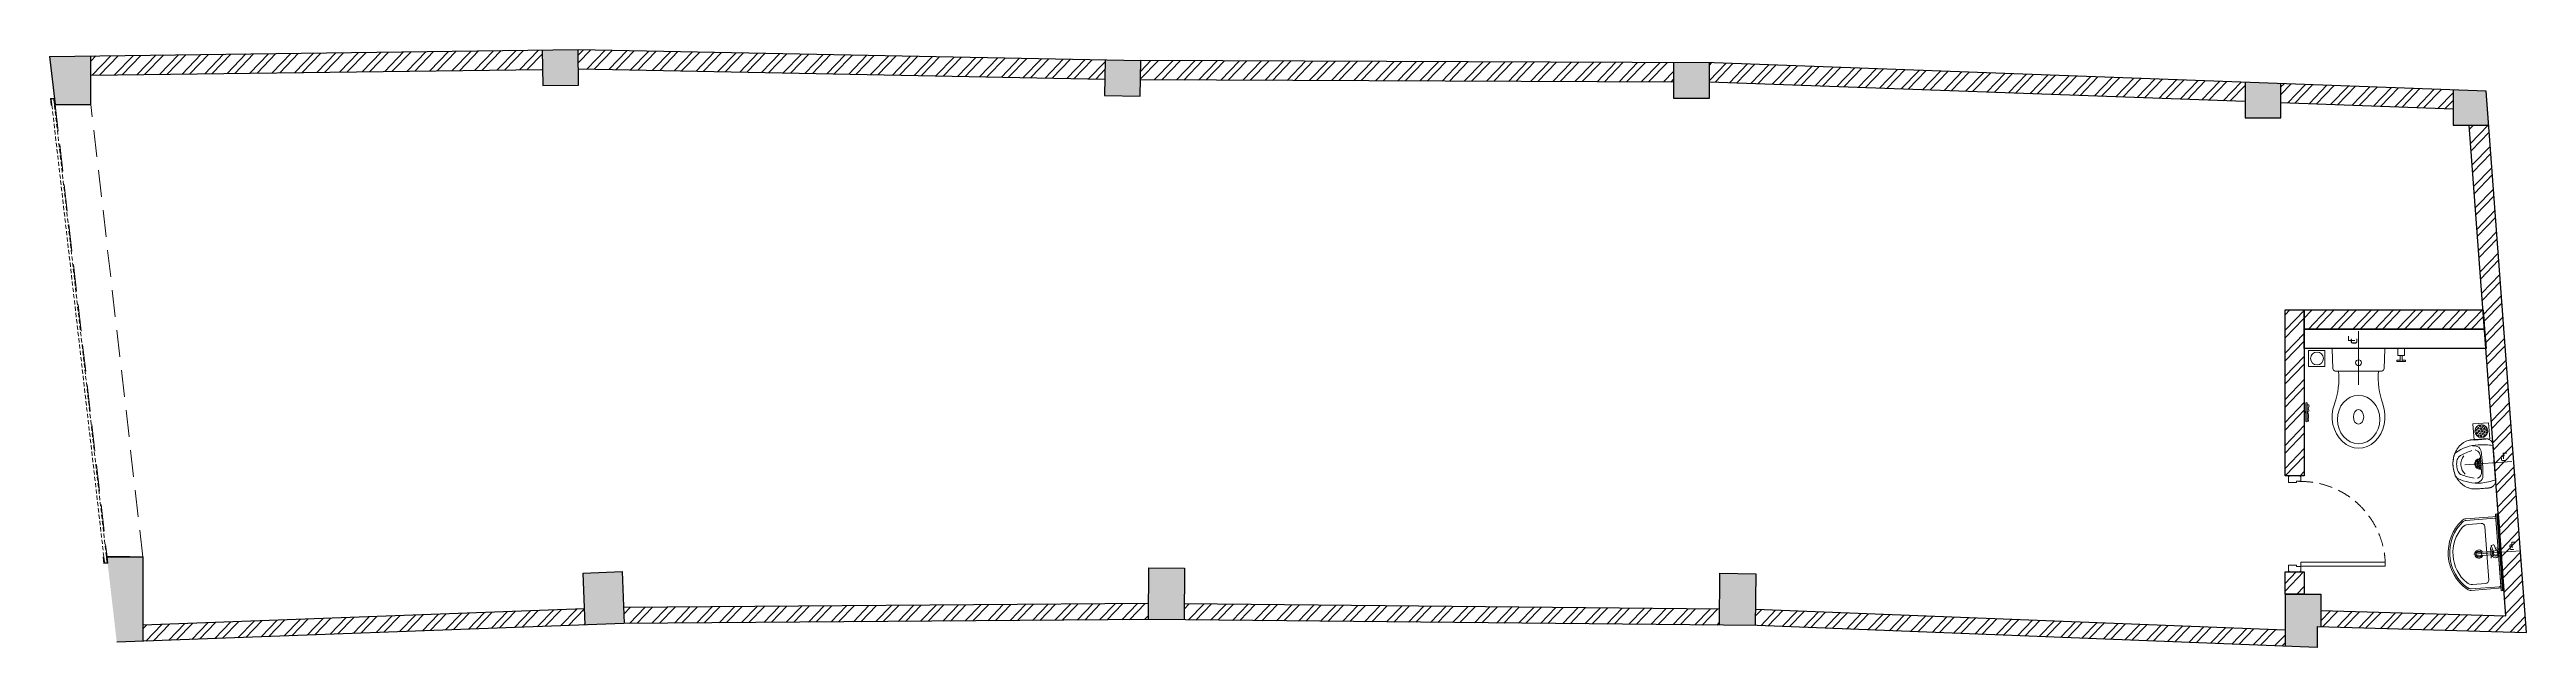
# Model space of a CAD drawing. Header units: feet. Extents: x -19358 to 0, y -115 to 4551.
import ezdxf

# ---------------------------------------------------------------- set-up
doc = ezdxf.new("R2010")
doc.units = ezdxf.units.FT
doc.header["$LTSCALE"] = 33
doc.header["$MEASUREMENT"] = 0
for name, pattern in [('CENTER', [2, 1.25, -0.25, 0.25, -0.25]), ('DOT2', [0.125, 0, -0.125]), ('HIDDEN', [9.525, 6.35, -3.175]), ('HIDDEN2', [4.7625, 3.175, -1.5875]), ('HIDDENX2', [0.75, 0.5, -0.25])]:
    doc.linetypes.add(name, pattern=pattern)
for name, color, linetype, lineweight in [('A-shutter', 8, 'Continuous', 18), ('A-WALL HATCH', 251, 'Continuous', 0), ('beam', 90, 'Continuous', 9), ('centerline-toilets', 2, 'CENTER', 13), ('column hatch', 5, 'Continuous', 0), ('Door', 2, 'Continuous', 13), ('ele', 252, 'Continuous', 13), ('Fhitting', 152, 'Continuous', 30), ('LENS-DOOR', 34, 'Continuous', 20), ('Mirror', 150, 'Continuous', 20), ('Panelling', 65, 'Continuous', 18), ('PARTITION', 22, 'Continuous', 30), ('rolling shutter', 1, 'Continuous', 5), ('Toilet', 5, 'Continuous', 9)]:
    doc.layers.add(name, color=color, linetype=linetype, lineweight=lineweight)
doc.layers.add('A-WALL', color=1, linetype='Continuous')
doc.layers.add('column', color=10, linetype='Continuous')
doc.styles.get("Standard").update_dxf_attribs({"font": 'GILC____.TTF'})
pattern_1 = [(45.971575, (-3680378.25, 5459376.02), (-89.7845112, 86.7900177), []), (45.971575, (-3680319.39, 5459377.02), (-89.7845112, 86.7900177), [])]

# ---------------------------------------------------------------- blocks, each defined once
blk = doc.blocks.new('*U9')
at = {"layer": 'A-shutter', "color": 5, "ltscale": 10}
for points in [[(41036979, -1561539), (41036979, -1561544), (41036934, -1561544), (41036934, -1561564), (41036979, -1561564), (41036979, -1561569), (41036929, -1561569), (41036929, -1561539)], [(41040532, -1561539), (41040532, -1561544), (41040577, -1561544), (41040577, -1561564), (41040532, -1561564), (41040532, -1561569), (41040582, -1561569), (41040582, -1561539)]]:
    blk.add_lwpolyline(points, close=True, dxfattribs=at)
at = {"layer": 'A-shutter', "color": 5, "linetype": 'HIDDENX2', "ltscale": 2}
blk.add_lwpolyline([(41036934, -1561544), (41036934, -1561564), (41040577, -1561564), (41040577, -1561544)], close=True, dxfattribs=at)
blk = doc.blocks.new('Wash Basin')
at = {"layer": 'PARTITION', "lineweight": 9}
h = blk.add_hatch(dxfattribs=at)
h.set_pattern_fill('ANSI38', color=256, scale=70, angle=990, style=0, double=1)
h.set_pattern_definition([(315, (-64.7135, -33.325), (6.18718, 6.18718), []), (45, (-64.7135, -33.325), (6.18718, 18.56155), [21.875, -13.125])])
h.paths.add_polyline_path([(300, -22), (-300, -22), (-300, -34), (300, -34)])
at = {"layer": 'centerline-toilets', "linetype": 'HIDDEN', "ltscale": 10}
blk.add_line((0, -238), (0, 130), dxfattribs=at)
at = {"layer": 'Mirror', "ltscale": 0.5}
blk.add_lwpolyline([(-300, -34), (-300, -46), (300, -46), (300, -34)], close=True, dxfattribs=at)
at = {"layer": 'Panelling', "lineweight": 9}
blk.add_lwpolyline([(-300, -22), (-300, -34), (300, -34), (300, -22)], close=True, dxfattribs=at)
at = {"layer": 'Toilet', "ltscale": 100}
for p, q in [((-280, -32), (-280, -278)), ((-270, -22), (270, -22)), ((-268, -55), (-268, -278)), ((-258, -45), (258, -45)), ((-15, -89), (-15, -208)), ((11, -208), (11, -89)), ((268, -55), (268, -278)), ((280, -32), (280, -278))]:
    blk.add_line(p, q, dxfattribs=at)
blk.add_lwpolyline([(-235, -264, 0.191896), (-217, -309, 0.420236), (217, -309, 0.191896), (235, -264), (235, -161, 0.414214), (210, -136), (-210, -136, 0.414214), (-235, -161)], format="xyb", close=True, dxfattribs=at)
blk.add_lwpolyline([(41, -103), (-41, -103)], dxfattribs=at)
blk.add_lwpolyline([(23, -62), (58, -74, -0.414214), (61, -81), (58, -93, -0.414214), (50, -96), (16, -85)], format="xyb", dxfattribs=at)
for centre, radius in [((-2, -197), 22.5), ((-2, -67), 17.5)]:
    blk.add_circle(centre, radius, dxfattribs=at)
for centre, radius, start, end in [((-270, -32), 10, 90, 180), ((-258, -55), 10, 90, 180), ((-2, -197), 32.1, 113.0898, 66.246), ((-2, -197), 20.5, 128.0403, 237.2899), ((-2, -197), 20.5, 304.4733, 50.7332), ((258, -55), 10, 0, 90), ((270, -32), 10, 0, 90), ((-230, -278), 50, 180, 218.4461), ((0, -89), 348, 219.2826, 320.7174), ((-230, -278), 38, 180, 218.4461), ((0, -89), 336, 219.313, 320.687), ((230, -278), 38, 321.5539, 0), ((230, -278), 50, 321.5539, 0)]:
    blk.add_arc(centre, radius, start, end, dxfattribs=at)
for centre, major_axis, start_param, end_param in [((-2, -67), (0, 38.3), 4.720493, 9.081982), ((-2, -67), (-0.2, -25.6), 1.769108, 7.074098), ((-2, -67), (0, 38.3), 3.484555, 4.083576), ((-2, -208), (-9.04, 9.04), 0.785398, 3.926991)]:
    blk.add_ellipse(centre, major_axis=major_axis, ratio=1, start_param=start_param, end_param=end_param, dxfattribs=at)
at = {"layer": 'centerline-toilets', "linetype": 'DOT2', "insert": (33, 62), "char_height": 75, "width": 495.83, "attachment_point": 5, "rotation": 90}
blk.add_mtext('{\\fISOCPEUR|b0|i0|c0|p34;℄}', dxfattribs=at)
blk = doc.blocks.new('DLF-RSP-AR-CD-DWG-4DT-3113$0$X-TYPICAL TOILET UPPER FLOORS - 02$0$urinals')
at = {"layer": 'Toilet'}
for p, q in [((0, -16), (0, 8)), ((-46, -115), (46, -115)), ((0, -105), (0, -161))]:
    blk.add_line(p, q, dxfattribs=at)
blk.add_lwpolyline([(135, 0), (-135, 0, 0.036949), (-150, -116, 0.138094), (-100, -297, 0.221721), (-52, -318, 0.062656), (0, -325, 0.062656), (52, -318, 0.221721), (100, -297, 0.138094), (150, -116, 0.036949)], format="xyb", close=True, dxfattribs=at)
for centre, radius, start, end in [((-91, -153), 53.8, 148.4868, 188.6401), ((-94, -145), 47.1, 93.3708, 154.4824), ((-71, -150), 40.2, 106.7016, 169.725), ((414, -38), 538, 193.994, 204.5632), ((3, -1238), 1145, 90.1625, 95.0265), ((-51, -225), 119, 89.5454, 105.8857), ((0, -996), 891, 89.9918, 93.182), ((0, -115), 40, 167.428, 12.572), ((0, -115), 33, 164.1814, 15.8186), ((0, -115), 32, 163.6049, 16.3951), ((0, -115), 22.6, 155.6653, 24.3347), ((0, -115), 14.7, 139.9109, 40.0891), ((-3, -1238), 1145, 84.9735, 89.8375), ((0, -996), 891, 86.818, 90.0082), ((51, -225), 119, 74.1143, 90.4546), ((-414, -38), 538, 335.4368, 346.006), ((71, -150), 40.2, 10.275, 73.2984), ((94, -145), 47.1, 25.5176, 86.6292), ((91, -153), 53.8, 351.3599, 31.5132), ((-30, -241), 50, 204.5632, 250.4606), ((-2, -165), 97.6, 225, 270.9552), ((-2, -161), 135, 250.4606, 270.6492), ((2, -165), 97.6, 269.0448, 315), ((2, -161), 135, 269.3508, 289.5394), ((30, -241), 50, 289.5394, 335.4368)]:
    blk.add_arc(centre, radius, start, end, dxfattribs=at)
blk.add_open_spline([(135, 0), (105, 0), (76, 0), (-13, 0), (-73, 0), (-133, 0), (-133, 0), (-134, 0), (-134, 0), (-135, 0), (-135, 0), (-135, 0), (-135, 0), (-135, 0), (-135, 0), (-135, 0), (-135, 0), (-135, 0), (-135, 0), (-135, 0), (-135, 0), (-135, 0), (-135, 0), (-136, 0), (-136, 0), (-136, 0), (-137, 0), (-138, 0), (-138, 0), (-141, 0), (-142, 0), (-146, -1), (-149, -2), (-155, -3), (-158, -5), (-163, -7), (-166, -9), (-171, -13), (-173, -15), (-178, -19), (-180, -22), (-184, -27), (-185, -29), (-188, -35), (-189, -38), (-191, -43), (-191, -46), (-192, -50), (-192, -51), (-192, -52), (-192, -54), (-193, -56), (-193, -56), (-193, -57), (-193, -57), (-193, -57), (-193, -57), (-193, -57), (-193, -57), (-193, -57), (-193, -57), (-193, -58), (-193, -58), (-193, -58), (-193, -58), (-193, -58), (-193, -58), (-193, -58), (-193, -59), (-193, -59), (-193, -60), (-193, -61), (-193, -62), (-193, -65), (-193, -66), (-193, -72), (-193, -75), (-193, -86), (-193, -93), (-193, -114), (-193, -128), (-193, -146), (-193, -145), (-193, -149), (-193, -150), (-193, -154), (-193, -156), (-193, -159), (-193, -159), (-193, -159), (-193, -159), (-193, -160), (-193, -160), (-193, -160), (-193, -160), (-193, -160), (-193, -160), (-193, -160), (-193, -160), (-193, -160), (-193, -160), (-193, -160), (-193, -161), (-193, -161), (-193, -161), (-193, -162), (-193, -162), (-192, -164), (-192, -165), (-192, -168), (-192, -170), (-192, -176), (-191, -180), (-189, -191), (-188, -198), (-183, -212), (-180, -219), (-173, -233), (-169, -240), (-159, -253), (-154, -259), (-142, -271), (-136, -277), (-123, -287), (-115, -292), (-101, -301), (-93, -305), (-77, -311), (-69, -314), (-53, -319), (-44, -321), (-28, -323), (-20, -324), (-9, -325), (-7, -325), (-3, -325), (-1, -325), (2, -325), (4, -325), (8, -325), (11, -325), (21, -324), (27, -323), (42, -321), (50, -319), (67, -315), (75, -312), (92, -305), (100, -301), (115, -292), (123, -288), (136, -277), (143, -271), (155, -259), (160, -252), (170, -238), (174, -231), (181, -217), (184, -210), (188, -195), (190, -188), (191, -179), (191, -178), (192, -174), (192, -171), (192, -168), (192, -167), (192, -164), (192, -162), (192, -160), (192, -160), (192, -160), (192, -160), (192, -160), (192, -159), (192, -159), (192, -159), (192, -158), (192, -157), (192, -156), (192, -155), (192, -152), (192, -150), (192, -143), (192, -144), (192, -132), (192, -124), (192, -99), (192, -82), (192, -65), (192, -64), (192, -62), (192, -60), (192, -58), (192, -58), (192, -57), (192, -57), (192, -57), (192, -57), (192, -57), (192, -57), (192, -57), (192, -57), (192, -57), (192, -57), (192, -56), (192, -56), (192, -55), (192, -55), (192, -53), (192, -52), (192, -48), (191, -46), (190, -40), (189, -37), (186, -31), (184, -28), (180, -22), (178, -19), (173, -14), (170, -12), (164, -8), (161, -6), (155, -3), (151, -2), (145, -1), (142, 0), (137, 0), (136, 0), (135, 0)], degree=3, knots=[0, 0, 0, 0, 0.329607, 0.329607, 0.988822, 0.988822, 0.996691, 0.996691, 0.998638, 0.998638, 0.99992, 0.99992, 1.000227, 1.000227, 1.000534, 1.000534, 1.001148, 1.001148, 1.002375, 1.002375, 1.00483, 1.00483, 1.009739, 1.009739, 1.019558, 1.019558, 1.039196, 1.039196, 1.078472, 1.078472, 1.157024, 1.157024, 1.314128, 1.314128, 1.471232, 1.471232, 1.628335, 1.628335, 1.785439, 1.785439, 1.942543, 1.942543, 2.099647, 2.099647, 2.256751, 2.256751, 2.413855, 2.413855, 2.450944, 2.450944, 2.525122, 2.525122, 2.556641, 2.556641, 2.563699, 2.563699, 2.567479, 2.567479, 2.57001, 2.57001, 2.570783, 2.570783, 2.572328, 2.572328, 2.573873, 2.573873, 2.576964, 2.576964, 2.583145, 2.583145, 2.595507, 2.595507, 2.620232, 2.620232, 2.669681, 2.669681, 2.76858, 2.76858, 2.966376, 2.966376, 3.36197, 3.36197, 3.45996, 3.45996, 3.491387, 3.491387, 3.554241, 3.554241, 3.562213, 3.562213, 3.566829, 3.566829, 3.570018, 3.570018, 3.570684, 3.570684, 3.571294, 3.571294, 3.571904, 3.571904, 3.573124, 3.573124, 3.575564, 3.575564, 3.580444, 3.580444, 3.590203, 3.590203, 3.609723, 3.609723, 3.648762, 3.648762, 3.72684, 3.72684, 3.861362, 3.861362, 3.995884, 3.995884, 4.130406, 4.130406, 4.264928, 4.264928, 4.39945, 4.39945, 4.533972, 4.533972, 4.668494, 4.668494, 4.803016, 4.803016, 4.937539, 4.937539, 5.072061, 5.072061, 5.118026, 5.118026, 5.144558, 5.144558, 5.17109, 5.17109, 5.224154, 5.224154, 5.330281, 5.330281, 5.468863, 5.468863, 5.607445, 5.607445, 5.746027, 5.746027, 5.884609, 5.884609, 6.023191, 6.023191, 6.161773, 6.161773, 6.300355, 6.300355, 6.438937, 6.438937, 6.577519, 6.577519, 6.602876, 6.602876, 6.653589, 6.653589, 6.673028, 6.673028, 6.711906, 6.711906, 6.713712, 6.713712, 6.715518, 6.715518, 6.719129, 6.719129, 6.726351, 6.726351, 6.740796, 6.740796, 6.769686, 6.769686, 6.827466, 6.827466, 6.943027, 6.943027, 7.174147, 7.174147, 7.636387, 7.636387, 7.659394, 7.659394, 7.705407, 7.705407, 7.71212, 7.71212, 7.713128, 7.713128, 7.714137, 7.714137, 7.716153, 7.716153, 7.720185, 7.720185, 7.728249, 7.728249, 7.744378, 7.744378, 7.776636, 7.776636, 7.841152, 7.841152, 7.970184, 7.970184, 8.14844, 8.14844, 8.326696, 8.326696, 8.504953, 8.504953, 8.683209, 8.683209, 8.861465, 8.861465, 9.039722, 9.039722, 9.217978, 9.217978, 9.283185, 9.283185, 9.283185, 9.283185], dxfattribs=at)
blk = doc.blocks.new('jALI')
at = {"layer": 'Toilet', "ltscale": 5}
h = blk.add_hatch(dxfattribs=at)
h.set_pattern_fill('HEX', color=256, scale=50, angle=135, double=1)
h.set_pattern_definition([(135, (-344825.863, 460708.187), (-7.65465545, -7.65465545), [6.25, -12.5]), (255, (-344825.863, 460708.187), (10.4564538, -2.80179835), [6.25, -12.5]), (195, (-344830.282, 460712.606), (2.80179835, -10.4564538), [6.25, -12.5])])
edge = h.paths.add_edge_path()
edge.add_arc((-393188, 163648), 50, -90, 270)
blk.add_lwpolyline([(-393250, 163582), (-393126, 163582), (-393126, 163709), (-393250, 163709)], close=True, dxfattribs=at)
blk.add_circle((-393188, 163648), 50, dxfattribs=at)
blk = doc.blocks.new('Urinal')
at = {"layer": 'centerline-toilets', "linetype": 'HIDDEN', "ltscale": 10}
blk.add_line((0, 231), (0, -137), dxfattribs=at)
at = {"layer": 'Fhitting', "lineweight": 0, "ltscale": 0.5, "rotation": 180}
blk.add_blockref('DLF-RSP-AR-CD-DWG-4DT-3113$0$X-TYPICAL TOILET UPPER FLOORS - 02$0$urinals', (0, 0), dxfattribs=at)
at = {"layer": 'Fhitting', "lineweight": 0, "ltscale": 0.5, "xscale": -1, "rotation": 90}
blk.add_blockref('jALI', (163394, -393104), dxfattribs=at)
at = {"layer": 'centerline-toilets', "linetype": 'DOT2', "insert": (-31, -69), "char_height": 75, "width": 495.83, "attachment_point": 5, "rotation": 270}
blk.add_mtext('{\\fISOCPEUR|b0|i0|c0|p34;℄}', dxfattribs=at)
blk = doc.blocks.new('*U10')
at = {"layer": 'LENS-DOOR'}
for p, q in [((547492, 1778574), (547492, 1779235)), ((547523, 1779235), (547492, 1779235)), ((547523, 1779235), (547523, 1778574)), ((547447, 1778569), (547452, 1778569)), ((547447, 1778484), (547447, 1778569)), ((547447, 1778484), (547452, 1778484)), ((547452, 1778574), (547489, 1778574)), ((547452, 1778569), (547452, 1778574)), ((547452, 1778479), (547452, 1778484)), ((547452, 1778479), (547499, 1778479)), ((547489, 1778540), (547489, 1778574)), ((547489, 1778540), (547499, 1778540)), ((547523, 1778574), (547492, 1778574)), ((547499, 1778479), (547499, 1778540)), ((548145, 1778479), (548145, 1778540)), ((548156, 1778540), (548145, 1778540)), ((548192, 1778479), (548145, 1778479)), ((548192, 1778574), (548156, 1778574)), ((548156, 1778540), (548156, 1778574)), ((548192, 1778569), (548192, 1778574)), ((548197, 1778569), (548192, 1778569)), ((548192, 1778479), (548192, 1778484)), ((548197, 1778484), (548192, 1778484)), ((548197, 1778484), (548197, 1778569))]:
    blk.add_line(p, q, dxfattribs=at)
at = {"layer": 'LENS-DOOR', "color": 7, "linetype": 'HIDDEN2', "extrusion": (0, 0, -1)}
blk.add_ellipse((547492, 1778574), major_axis=(661, 0), ratio=1, start_param=-1.570791, end_param=0.051209, dxfattribs=at)
blk = doc.blocks.new('WC')
at = {"layer": 'centerline-toilets', "linetype": 'HIDDEN', "ltscale": 10}
blk.add_line((0, 286), (0, -135), dxfattribs=at)
at = {"layer": 'Toilet'}
for p, q in [((-419, 507), (-425, 507)), ((-425, 507), (-425, 489)), ((-419, 489), (-425, 489)), ((-419, 507), (-419, 489)), ((-419, 504), (-413, 504)), ((-419, 492), (-413, 492)), ((-413, 567), (-413, 429)), ((-401, 567), (-401, 429)), ((-206, 6), (-202, 157)), ((-200, 0), (200, 0)), ((181, 177), (-183, 177)), ((206, 6), (200, 157))]:
    blk.add_line(p, q, dxfattribs=at)
at = {"layer": 'Toilet', "ltscale": 100}
for p, q in [((366, 103), (300, 103)), ((300, 92), (300, 103)), ((326, 92), (300, 92)), ((307, 0), (307, 57)), ((359, 57), (307, 57)), ((326, 103), (326, 57)), ((340, 103), (340, 57)), ((366, 92), (340, 92)), ((359, 57), (359, 0)), ((366, 92), (366, 103)), ((359, 0), (307, 0))]:
    blk.add_line(p, q, dxfattribs=at)
at = {"layer": 'Toilet'}
blk.add_circle((0, 112), 22.9, dxfattribs=at)
for centre, radius, start, end in [((-407, 567), 6, 0, 180), ((-407, 429), 6, 180, 0), ((-776, 231), 622, 354.997, 19.0619), ((776, 226), 623, 160.5196, 184.5617), ((-200, 6), 5.72, 177.9546, 270), ((-182, 158), 19.3, 90.3509, 180.8981), ((180, 158), 19.3, 359.1019, 89.6491), ((200, 6), 5.72, 270, 2.0454)]:
    blk.add_arc(centre, radius, start, end, dxfattribs=at)
at = {"layer": 'Toilet', "extrusion": (0, 0, -1)}
for centre, major_axis, ratio, start_param, end_param in [((0, 534), (0, -245), 0.842028, 7.436326, 11.41323), ((0, 535), (0, -57.2), 0.7, 1.570796326794896, 7.853981633974482)]:
    blk.add_ellipse(centre, major_axis=major_axis, ratio=ratio, start_param=start_param, end_param=end_param, dxfattribs=at)
blk.add_ellipse((0, 555), major_axis=(0, -189), ratio=0.878788, dxfattribs=at)
at = {"layer": 'Toilet'}
blk.add_open_spline([(-401, 441), (-397, 441), (-384, 439), (-389, 459), (-396, 480), (-386, 478), (-386, 491), (-403, 487), (-385, 532), (-396, 547), (-391, 570), (-397, 569), (-401, 568)], degree=3, knots=[0, 0, 0, 0, 9.744972, 33.823887, 47.583551, 49.497915, 60.560502, 63.822284, 93.508019, 135.756925, 141.904352, 150.301906, 150.301906, 150.301906, 150.301906], dxfattribs=at)
at = {"layer": 'Fhitting', "lineweight": 0, "ltscale": 0.5, "rotation": 270}
blk.add_blockref('jALI', (-163973, -393109), dxfattribs=at)
at = {"layer": 'centerline-toilets', "linetype": 'DOT2', "insert": (-36, -57), "char_height": 85.83, "width": 567.4, "attachment_point": 5, "rotation": 270}
blk.add_mtext('{\\fISOCPEUR|b0|i0|c0|p34;℄}', dxfattribs=at)

msp = doc.modelspace()

# ---------------------------------------------------------------- hatches: boundary and pattern name
at = {"layer": 'A-WALL HATCH'}
h = msp.add_hatch(dxfattribs=at)
h.set_pattern_fill('ANSI32', color=256, scale=333, angle=0.9716)
h.set_pattern_definition(pattern_1)
h.paths.add_polyline_path([(0, 0), (-296, 3960), (-447, 3960), (-160, 130), (-1607, 172), (-1607, 47)])
h.paths.add_polyline_path([(-574, 4087), (-574, 4237), (-1919, 4286), (-1919, 4136)])
h.paths.add_polyline_path([(-2198, 4146), (-2198, 4296), (-6349, 4447), (-6386, 4447), (-6386, 4298)])
h.paths.add_polyline_path([(-6666, 4298), (-6666, 4448), (-10829, 4465), (-10832, 4315)])
h.paths.add_polyline_path([(-11111, 4320), (-11108, 4470), (-15226, 4551), (-15227, 4551), (-15225, 4401)])
h.paths.add_polyline_path([(-15505, 4397), (-15507, 4547), (-19035, 4501), (-19035, 4351)])
h = msp.add_hatch(dxfattribs=at)
h.set_pattern_fill('ANSI32', color=256, scale=333, angle=0.972)
h.paths.add_polyline_path([(-1737, 474), (-1887, 474), (-1887, 299), (-1737, 299)])
h.paths.add_polyline_path([(-1737, 2519), (-1887, 2519), (-1887, 1224), (-1737, 1224)])
h.paths.add_polyline_path([(-339, 2519), (-1737, 2519), (-1737, 2369), (-328, 2369)])
h = msp.add_hatch(dxfattribs=at)
h.set_pattern_fill('ANSI32', color=256, scale=333, angle=0.9716)
h.set_pattern_definition(pattern_1)
h.paths.add_polyline_path([(-15172, 61), (-15177, 186), (-18629, 58), (-18629, -67)])
h.paths.add_polyline_path([(-10770, 102), (-10769, 227), (-14872, 197), (-14868, 72)])
h.paths.add_polyline_path([(-6306, 58), (-6305, 183), (-10490, 224), (-10491, 99)])
h.paths.add_polyline_path([(-1887, -106), (-1887, 20), (-6026, 181), (-6027, 55), (-6013, 55)])
at = {"layer": 'column hatch'}
h = msp.add_hatch(color=251, dxfattribs=at)
h.dxf.hatch_style = 1
h.paths.add_polyline_path([(-10834, 4188), (-10829, 4465), (-11108, 4470), (-11114, 4193)])
h.paths.add_polyline_path([(-6386, 4171), (-6386, 4447), (-6666, 4448), (-6666, 4171)])
h.paths.add_polyline_path([(-1919, 4019), (-1919, 4286), (-2198, 4296), (-2198, 4019)])
h.paths.add_polyline_path([(-296, 3960), (-316, 4227), (-574, 4237), (-574, 3960)])
h.paths.add_polyline_path([(-1637, -115), (-1637, 48), (-1607, 47), (-1607, 299), (-1887, 299), (-1887, -106)])
h.paths.add_polyline_path([(-10491, 99), (-10487, 504), (-10767, 506), (-10770, 102), (-10743, 102)])
h.paths.add_polyline_path([(-6027, 55), (-6023, 460), (-6303, 463), (-6306, 58)])
h.paths.add_polyline_path([(-14868, 72), (-14883, 477), (-15187, 465), (-15172, 61)])
h.paths.add_polyline_path([(-18629, -67), (-18629, 592), (-18910, 592), (-18833, -74)])
h.paths.add_polyline_path([(-19035, 4123), (-19035, 4501), (-19358, 4497), (-19315, 4123)])
h.paths.add_polyline_path([(-15224, 4274), (-15227, 4551), (-15507, 4547), (-15503, 4270)])

# ---------------------------------------------------------------- linework, layer by layer
at = {"layer": 'A-WALL'}
for p, q in [((-19358, 4497), (-15226, 4551)), ((-15226, 4551), (-10830, 4465)), ((-6349, 4447), (-10830, 4465)), ((-19035, 4351), (-15505, 4397)), ((-15225, 4401), (-11111, 4320)), ((-6666, 4298), (-10832, 4315)), ((-2198, 4146), (-6386, 4298)), ((-316, 4227), (-6349, 4447)), ((-574, 4087), (-1919, 4136)), ((0, 0), (-316, 4227)), ((-160, 130), (-447, 3960)), ((-10769, 227), (-14872, 197)), ((-6305, 183), (-10490, 224)), ((-14870, 72), (-18833, -74)), ((-15177, 186), (-18629, 58)), ((-10743, 102), (-14870, 72)), ((-6013, 55), (-10743, 102)), ((-1887, 20), (-6026, 181)), ((-1637, -115), (-6013, 55)), ((-1637, 48), (0, 0)), ((-1607, 172), (-160, 130))]:
    msp.add_line(p, q, dxfattribs=at)
for points in [[(-1737, 1224), (-1887, 1224), (-1887, 2519), (-1737, 2519)], [(-328, 2369), (-1737, 2369), (-1737, 2519), (-339, 2519)], [(-316, 2219), (-1737, 2219), (-1737, 2369), (-328, 2369)], [(-1737, 299), (-1887, 299), (-1887, 474), (-1737, 474)]]:
    msp.add_lwpolyline(points, close=True, dxfattribs=at)
at = {"layer": 'beam', "linetype": 'HIDDEN'}
msp.add_lwpolyline([(-18629, 592), (-19035, 4123), (-19315, 4123), (-18909, 592)], close=True, dxfattribs=at)
at = {"layer": 'column'}
for p, q in [((-19358, 4497), (-19315, 4123)), ((-19035, 4123), (-19035, 4501)), ((-15507, 4547), (-15503, 4270)), ((-15224, 4274), (-15227, 4551)), ((-11108, 4470), (-11114, 4193)), ((-10834, 4188), (-10829, 4465)), ((-15503, 4270), (-15224, 4274)), ((-6666, 4448), (-6666, 4171)), ((-6386, 4171), (-6386, 4447)), ((-2198, 4296), (-2198, 4019)), ((-1919, 4019), (-1919, 4286)), ((-19315, 4123), (-19036, 4123)), ((-19315, 4123), (-19035, 4123)), ((-11114, 4193), (-10834, 4188)), ((-6666, 4171), (-6386, 4171)), ((-574, 4237), (-574, 3960)), ((-2198, 4019), (-1919, 4019)), ((-574, 3960), (-296, 3960)), ((-18731, 592), (-18909, 592)), ((-18909, 592), (-18629, 592)), ((-18909, 592), (-18629, 592)), ((-18629, 592), (-18629, 58)), ((-18629, 592), (-18629, -67)), ((-15187, 465), (-14883, 477)), ((-15172, 61), (-15187, 465)), ((-14883, 477), (-14868, 72)), ((-10770, 102), (-10767, 506)), ((-10767, 506), (-10487, 504)), ((-10487, 504), (-10491, 99)), ((-6306, 58), (-6303, 463)), ((-6303, 463), (-6023, 460)), ((-6023, 460), (-6027, 55)), ((-1887, 299), (-1887, -106)), ((-1887, 299), (-1607, 299)), ((-1607, 299), (-1607, 47)), ((-1637, 48), (-1637, -115))]:
    msp.add_line(p, q, dxfattribs=at)
msp.add_circle((-19315, 4123), 0.217, dxfattribs=at)

# ---------------------------------------------------------------- block references
at = {"layer": 'Door', "xscale": -1, "rotation": 270}
msp.add_blockref('*U10', (-1780338, -546973), dxfattribs=at)
at = {"layer": 'ele', "color": 0, "lineweight": -2, "xscale": -1}
for name, p, rotation in [('WC', (-1312, 2219), 180), ('Urinal', (-250, 1326), 94.2766338624731), ('Wash Basin', (-175, 630), 274.2766338624731)]:
    msp.add_blockref(name, p, dxfattribs=dict(at, rotation=rotation))
at = {"layer": 'rolling shutter', "color": 2, "xscale": -1, "rotation": 276.5686284984946}
msp.add_blockref('*U9', (6226732, -40588372, 0), dxfattribs=at)

doc.saveas('drawing.dxf')
